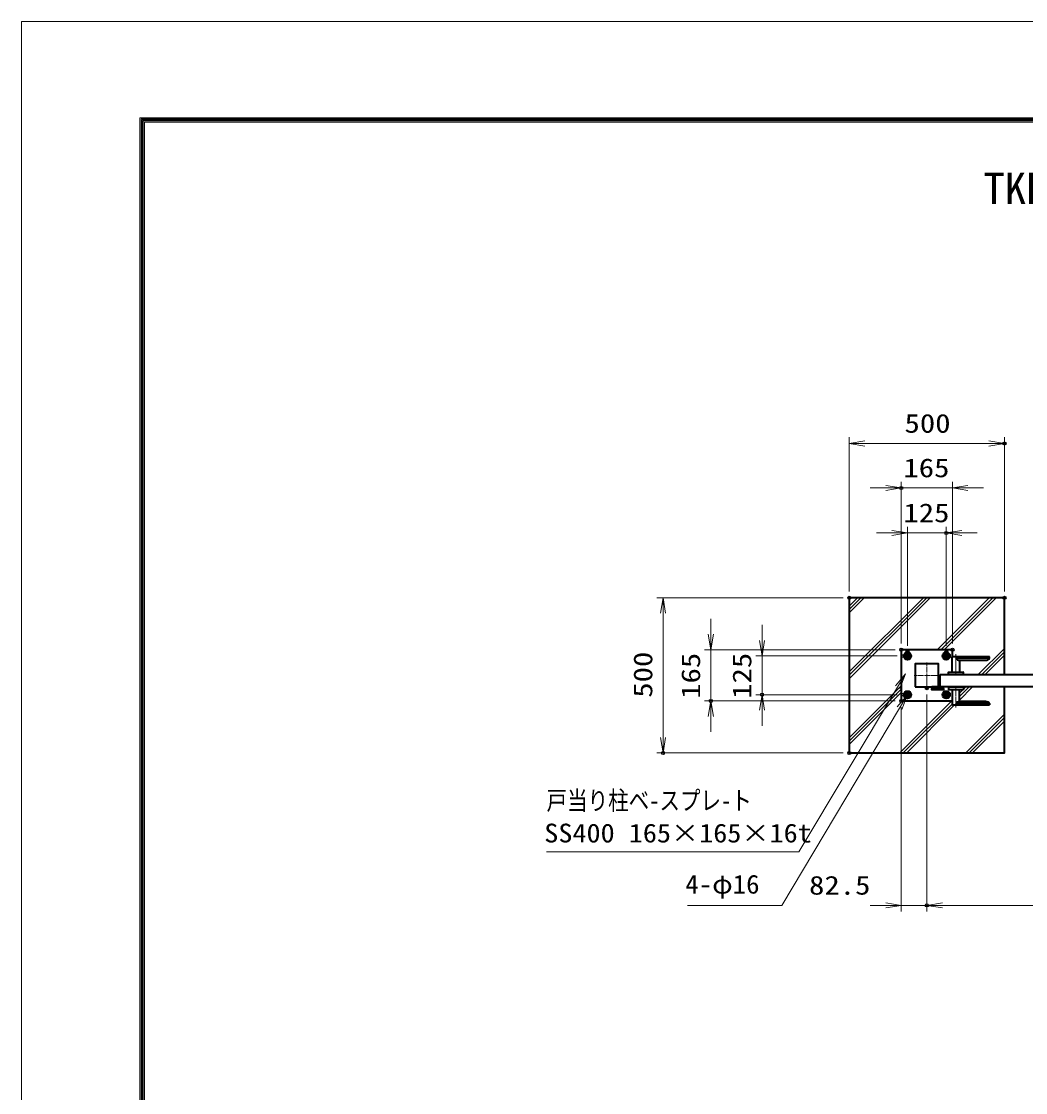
# Model space of a CAD drawing. Units: millimetres at full size. Extents: x -5940 to 5940, y -4200 to 4200.
# Drawn here: x -5940 to -2706, y 748 to 4200 of the extents above; entities that cross this region are included whole.
import ezdxf
from ezdxf.enums import TextEntityAlignment as Align

# ---------------------------------------------------------------- set-up
doc = ezdxf.new("R2010")
doc.units = ezdxf.units.MM
doc.header["$LTSCALE"] = 20
doc.header["$PDMODE"] = 32
doc.header["$PDSIZE"] = 10
for name, pattern in [('DASHED', [7.5, 6, -1.5]), ('USER1', [18, 12, -1.5, 3, -1.5]), ('USER2', [9, 6, -0.75, 1.5, -0.75])]:
    doc.linetypes.add(name, pattern=pattern)
for name, color, linetype, lineweight in [('0-0_D-TTL', 7, 'Continuous', 18), ('0-1_軸線', 200, 'USER1', 15), ('0-2_隠れ線', 140, 'DASHED', 18), ('0-3_外形線', 7, 'Continuous', 35), ('0-4_寸法線', 4, 'Continuous', 18), ('0-5_0', 7, 'Continuous', 18), ('0-8_細線', 2, 'Continuous', 35), ('1-0_ハッチング', 253, 'Continuous', 13)]:
    doc.layers.add(name, color=color, linetype=linetype, lineweight=lineweight)
doc.layers.add('0-6_Defpoints', color=7, linetype='Continuous')
doc.layers.add('0-7_文字', color=254, linetype='Continuous')
doc.styles.add('ＭＳ ゴシック', font='')
doc.styles.get('ＭＳ ゴシック').set_extended_font_data('MS Gothic')

# ---------------------------------------------------------------- blocks, each defined once
blk = doc.blocks.new('_Open')
at = {"layer": '0-5_0'}
blk.add_line((-20, 3.333), (0, 0), dxfattribs=at)
blk.add_lwpolyline([(-20, -3.333), (0, 0), (-20, 0)], dxfattribs=at)
blk = doc.blocks.new('U15')
at = {"layer": '0-1_軸線', "linetype": 'USER2'}
for p, q in [((-1250, 1478.6), (-1250, 1021.4)), ((-1478.6, 1250), (-1021.4, 1250))]:
    blk.add_line(p, q, dxfattribs=at)
at = {"layer": '0-3_外形線'}
blk.add_lwpolyline([(-1430, 1146.1), (-1250, 1042.2), (-1070, 1146.1), (-1070, 1353.9), (-1250, 1457.8), (-1430, 1353.9)], close=True, dxfattribs=at)
for radius in [180, 101.1]:
    blk.add_circle((-1250, 1250), radius, dxfattribs=at)
at = {"layer": '0-8_細線', "color": 4, "lineweight": 25}
blk.add_arc((-1250, 1250), 120, 260, 170, dxfattribs=at)
blk = doc.blocks.new('U16')
at = {"layer": '0-1_軸線', "linetype": 'USER2'}
for p, q in [((-1250, 1514), (-1250, 986)), ((-1514, 1250), (-986, 1250))]:
    blk.add_line(p, q, dxfattribs=at)
at = {"layer": '0-3_外形線'}
for radius in [240, 140]:
    blk.add_circle((-1250, 1250), radius, dxfattribs=at)
blk = doc.blocks.new('U17')
at = {"layer": '0-1_軸線', "linetype": 'USER2'}
for p, q in [((-1478.6, -1250), (-1021.4, -1250)), ((-1250, -1478.6), (-1250, -1021.4))]:
    blk.add_line(p, q, dxfattribs=at)
at = {"layer": '0-3_外形線'}
blk.add_lwpolyline([(-1430, -1146.1), (-1250, -1042.2), (-1070, -1146.1), (-1070, -1353.9), (-1250, -1457.8), (-1430, -1353.9)], close=True, dxfattribs=at)
for radius in [180, 101.1]:
    blk.add_circle((-1250, -1250), radius, dxfattribs=at)
at = {"layer": '0-8_細線', "color": 4, "lineweight": 25}
blk.add_arc((-1250, -1250), 120, 190, 100, dxfattribs=at)
blk = doc.blocks.new('U18')
at = {"layer": '0-1_軸線', "linetype": 'USER2'}
for p, q in [((-1514, -1250), (-986, -1250)), ((-1250, -1514), (-1250, -986))]:
    blk.add_line(p, q, dxfattribs=at)
at = {"layer": '0-3_外形線'}
for radius in [240, 140]:
    blk.add_circle((-1250, -1250), radius, dxfattribs=at)
blk = doc.blocks.new('U19')
at = {"layer": '0-1_軸線', "linetype": 'USER2'}
for p, q in [((1250, 1478.6), (1250, 1021.4)), ((1478.6, 1250), (1021.4, 1250))]:
    blk.add_line(p, q, dxfattribs=at)
at = {"layer": '0-3_外形線'}
blk.add_lwpolyline([(1430, 1146.1), (1250, 1042.2), (1070, 1146.1), (1070, 1353.9), (1250, 1457.8), (1430, 1353.9)], close=True, dxfattribs=at)
for radius in [180, 101.1]:
    blk.add_circle((1250, 1250), radius, dxfattribs=at)
at = {"layer": '0-8_細線', "color": 4, "lineweight": 25}
blk.add_arc((1250, 1250), 120, 10, 280, dxfattribs=at)
blk = doc.blocks.new('U20')
at = {"layer": '0-1_軸線', "linetype": 'USER2'}
for p, q in [((1250, 1514), (1250, 986)), ((1514, 1250), (986, 1250))]:
    blk.add_line(p, q, dxfattribs=at)
at = {"layer": '0-3_外形線'}
for radius in [240, 140]:
    blk.add_circle((1250, 1250), radius, dxfattribs=at)
blk = doc.blocks.new('U21')
at = {"layer": '0-1_軸線', "linetype": 'USER2'}
for p, q in [((1478.6, -1250), (1021.4, -1250)), ((1250, -1478.6), (1250, -1021.4))]:
    blk.add_line(p, q, dxfattribs=at)
at = {"layer": '0-3_外形線'}
blk.add_lwpolyline([(1430, -1146.1), (1250, -1042.2), (1070, -1146.1), (1070, -1353.9), (1250, -1457.8), (1430, -1353.9)], close=True, dxfattribs=at)
for radius in [180, 101.1]:
    blk.add_circle((1250, -1250), radius, dxfattribs=at)
at = {"layer": '0-8_細線', "color": 4, "lineweight": 25}
blk.add_arc((1250, -1250), 120, 80, 350, dxfattribs=at)
blk = doc.blocks.new('U22')
at = {"layer": '0-1_軸線', "linetype": 'USER2'}
for p, q in [((1514, -1250), (986, -1250)), ((1250, -1514), (1250, -986))]:
    blk.add_line(p, q, dxfattribs=at)
at = {"layer": '0-3_外形線'}
for radius in [240, 140]:
    blk.add_circle((1250, -1250), radius, dxfattribs=at)
blk = doc.blocks.new('adggdgag')
at = {"layer": '0-1_軸線'}
for p, q in [((0, 825), (0, -825)), ((825, 0), (-825, 0))]:
    blk.add_line(p, q, dxfattribs=at)
at = {"layer": '0-2_隠れ線'}
for centre in [(-1250, 1250), (1250, 1250), (-1250, -1250), (1250, -1250)]:
    blk.add_circle(centre, 160, dxfattribs=at)
at = {"layer": '0-3_外形線'}
blk.add_lwpolyline([(1650, 1210), (1650, 1650), (-1650, 1650), (-1650, -1650), (1630, -1650)], dxfattribs=at)
for points in [[(-750, -750), (750, -750), (750, 750), (-750, 750)], [(310, -840), (690, -840), (690, -750), (310, -750)], [(310, -840), (1070, -840), (1070, -930), (310, -930)]]:
    blk.add_lwpolyline(points, close=True, dxfattribs=at)
at = {"layer": '0-8_細線'}
blk.add_lwpolyline([(770, -840), (1070, -840), (1070, -780), (770, -780)], close=True, dxfattribs=at)
at = {"layer": '0-3_外形線'}
for name in ['U16', 'U15', 'U20', 'U19', 'U18', 'U17', 'U22', 'U21']:
    blk.add_blockref(name, (0, 0), dxfattribs=at)
blk = doc.blocks.new('fffafafa')
at = {"layer": '0-1_軸線'}
blk.add_line((0, -160), (0, 1155.1), dxfattribs=at)
at = {"layer": '0-3_外形線'}
for p, q in [((-240, 0), (-240, 980)), ((-220, 1000), (2140, 1000)), ((2160, 900), (0, 900)), ((240, 760), (1917.5, 760)), ((240, 760), (240, 0)), ((2160, 900), (2160, 980)), ((-474, 0), (474, 0)), ((-480, -160), (-480, -6)), ((-480, -160), (480, -160)), ((480, -160), (480, -6))]:
    blk.add_line(p, q, dxfattribs=at)
for centre, radius, start, end in [((-220, 980), 20, 90, 180), ((242.5, 1040), 280, 209.99736, 269.48969), ((1917.5, 1040), 280, 270, 330.00262), ((2140, 980), 20, 0, 90), ((-474, -6), 6, 90, 180), ((474, -6), 6, 0, 90)]:
    blk.add_arc(centre, radius, start, end, dxfattribs=at)
blk = doc.blocks.new('S34')
at = {"layer": '0-4_寸法線'}
for points in [[(-15383861.9, 55022212.9), (-15367604.9, 55022212.9), (-15361242.9, 55032834.9), (-15360729, 55033692.8)], [(-15361099.9, 55032749.3), (-15360729, 55033692.8), (-15361385.8, 55032920.6)]]:
    blk.add_lwpolyline(points, dxfattribs=at)
at = {"layer": '0-4_寸法線', "color": 254, "style": 'ＭＳ ゴシック'}
for s, width, p in [('戸当り柱ベ-スプレ-ト', 0.8, (-15383861.9, 55024552.2)), ('SS400 165×165×16t', 1.1, (-15384005.9, 55022452.2))]:
    blk.add_text(s, height=1212, dxfattribs=dict(at, width=width)).set_placement(p, align=Align.BOTTOM_LEFT)
blk = doc.blocks.new('S40')
at = {"layer": '0-4_寸法線'}
for points in [[(-15374774.2, 55018758.4), (-15368704.6, 55018758.4), (-15361122.6, 55031477.5), (-15360610.5, 55032336.5)], [(-15360979.4, 55031392.2), (-15360610.5, 55032336.5), (-15361265.7, 55031562.9)]]:
    blk.add_lwpolyline(points, dxfattribs=at)
at = {"layer": '0-4_寸法線', "color": 254, "style": 'ＭＳ ゴシック', "width": 1.05}
blk.add_text('4-φ16', height=1212, dxfattribs=at).set_placement((-15374918.2, 55019155.2), align=Align.BOTTOM_LEFT)

msp = doc.modelspace()

# ---------------------------------------------------------------- linework, layer by layer
at = {"layer": '0-0_D-TTL'}
for points in [[(-5940, -4200), (5940, -4200), (5940, 4200), (-5940, 4200)], [(-5558.14, 3889.71), (5558.14, 3889.71), (5558.14, -3888.86), (-5558.14, -3888.86)], [(-5554.61, 3886.18), (5554.61, 3886.18), (5554.61, -3885.32), (-5554.61, -3885.32)], [(-5551.07, 3882.64), (5551.07, 3882.64), (5551.07, -3881.79), (-5551.07, -3881.79)], [(-5547.54, 3879.11), (5547.54, 3879.11), (5547.54, -3878.25), (-5547.54, -3878.25)], [(-5544, 3875.57), (5544, 3875.57), (5544, -3874.71), (-5544, -3874.71)]]:
    msp.add_lwpolyline(points, close=True, dxfattribs=at)
at = {"layer": '0-3_外形線'}
msp.add_lwpolyline([(-2773.52, 2095.04), (-2773.52, 2342.54), (-3273.52, 2342.54), (-3273.52, 1842.54), (-2773.52, 1842.54), (-2773.52, 2055.04)], dxfattribs=at)
msp.add_lwpolyline([(-2981.02, 2095.04), (-961.02, 2095.04), (-961.02, 2055.04), (-2981.02, 2055.04)], close=True, dxfattribs=at)
at = {"layer": '0-4_寸法線'}
for p, q in [((-3273.52, 2362.54), (-3273.52, 2859.93)), ((-3273.52, 2839.93), (-2773.52, 2839.93)), ((-2773.52, 2362.54), (-2773.52, 2859.93)), ((-3156.02, 2696.52), (-3206.02, 2696.52)), ((-3106.02, 2195.04), (-3106.02, 2716.52)), ((-2941.02, 2696.52), (-3106.02, 2696.52)), ((-2941.02, 2195.04), (-2941.02, 2716.52)), ((-2891.02, 2696.52), (-2841.02, 2696.52)), ((-3086.02, 2188.24), (-3086.02, 2571.52)), ((-2961.02, 2188.24), (-2961.02, 2571.52)), ((-3136.02, 2551.52), (-3186.02, 2551.52)), ((-3086.02, 2551.52), (-2961.02, 2551.52)), ((-2911.02, 2551.52), (-2861.02, 2551.52)), ((-3293.52, 2342.54), (-3893.42, 2342.54)), ((-3873.42, 2342.54), (-3873.42, 1842.54)), ((-3719.38, 2225.04), (-3719.38, 2275.04)), ((-3554.38, 2205.04), (-3554.38, 2255.04)), ((-3126.02, 2175.04), (-3739.38, 2175.04)), ((-3719.38, 2175.04), (-3719.38, 2010.04)), ((-3119.22, 2155.04), (-3574.38, 2155.04)), ((-3554.38, 2155.04), (-3554.38, 2030.04)), ((-3126.02, 2010.04), (-3739.38, 2010.04)), ((-3119.22, 2030.04), (-3574.38, 2030.04)), ((-3023.52, 2031.29), (-3023.52, 1331.36)), ((-3023.52, 2031.29), (-3023.52, 1331.36)), ((-3554.38, 1980.04), (-3554.38, 1930.04)), ((-3106.02, 1990.04), (-3106.02, 1331.36)), ((-3719.38, 1960.04), (-3719.38, 1910.04)), ((-3293.52, 1842.54), (-3893.42, 1842.54)), ((-3156.02, 1351.36), (-3206.02, 1351.36)), ((-3106.02, 1351.36), (-3023.52, 1351.36)), ((-3023.52, 1351.36), (-1023.52, 1351.36)), ((-2973.52, 1351.36), (-2923.52, 1351.36))]:
    msp.add_line(p, q, dxfattribs=at)
at = {"layer": '0-6_Defpoints'}
for p in [(-2773.52, 2839.93), (-3106.02, 2696.52), (-2961.02, 2551.52), (-3273.52, 2342.54), (-3273.52, 2342.54), (-2773.52, 2342.54), (-3106.02, 2175.04), (-3106.02, 2175.04), (-2941.02, 2175.04), (-3099.22, 2155.04), (-3086.02, 2168.24), (-2961.02, 2168.24), (-3023.52, 2051.29), (-3719.38, 2010.04), (-3554.38, 2030.04), (-3106.02, 2010.04), (-3106.02, 2010.04), (-3099.22, 2030.04), (-3873.42, 1842.54), (-3273.52, 1842.54), (-3023.52, 1351.36)]:
    msp.add_point(p, dxfattribs=at)
at = {"layer": '1-0_ハッチング'}
for p, q in [((-3273.52, 2315.7), (-3246.69, 2342.54)), ((-3273.52, 2103.57), (-3034.56, 2342.54)), ((-3273.52, 2304.83), (-3235.81, 2342.54)), ((-3273.52, 2092.7), (-3023.68, 2342.54)), ((-3273.52, 2293.95), (-3224.94, 2342.54)), ((-3273.52, 2081.82), (-3012.81, 2342.54)), ((-2989.93, 2175.04), (-2822.43, 2342.54)), ((-2979.05, 2175.04), (-2811.55, 2342.54)), ((-2968.18, 2175.04), (-2800.68, 2342.54)), ((-2857.79, 2095.04), (-2773.52, 2179.31)), ((-2846.92, 2095.04), (-2773.52, 2168.43)), ((-2836.04, 2095.04), (-2773.52, 2157.56)), ((-3273.52, 1891.44), (-3106.02, 2058.94)), ((-3273.52, 1880.56), (-3106.02, 2048.06)), ((-3273.52, 1869.69), (-3106.02, 2037.19)), ((-2918.02, 2034.81), (-2897.79, 2055.04)), ((-2918.02, 2023.93), (-2886.92, 2055.04)), ((-2918.02, 2013.06), (-2876.04, 2055.04)), ((-3110.29, 1842.54), (-2942.79, 2010.04)), ((-3099.42, 1842.54), (-2942.02, 1999.93)), ((-3088.54, 1842.54), (-2934.04, 1997.04)), ((-2898.16, 1842.54), (-2773.52, 1967.18)), ((-2887.29, 1842.54), (-2773.52, 1956.3)), ((-2876.41, 1842.54), (-2773.52, 1945.43))]:
    msp.add_line(p, q, dxfattribs=at)

# ---------------------------------------------------------------- block references
at = {"layer": '0-3_外形線', "xscale": 0.05, "yscale": 0.05}
for name, p in [('adggdgag', (-3023.52, 2092.54)), ('fffafafa', (-2930.02, 2103.04))]:
    msp.add_blockref(name, p, dxfattribs=at)
at = {"layer": '0-3_外形線', "xscale": -0.05, "yscale": 0.05, "rotation": 180}
msp.add_blockref('fffafafa', (-2930.02, 2047.04), dxfattribs=at)
at = {"layer": '0-4_寸法線', "xscale": 2.5, "yscale": 2.5}
for p, rotation in [((-3273.52, 2839.93), 180), ((-2941.02, 2696.52), 180), ((-2961.02, 2551.52), 180), ((-3873.42, 2342.54), 90), ((-3719.38, 2175.04), 270), ((-3554.38, 2155.04), 270), ((-3719.38, 2010.04), 90), ((-3554.38, 2030.04), 90), ((-3873.42, 1842.54), 270), ((-3023.52, 1351.36), 180), ((-3023.52, 1351.36), 180)]:
    msp.add_blockref('_Open', p, dxfattribs=dict(at, rotation=rotation))
at = {"layer": '0-4_寸法線'}
for name, p, xscale, yscale in [('_Open', (-2773.52, 2839.93), 2.5, 2.5), ('_Open', (-3106.02, 2696.52), 2.5, 2.5), ('_Open', (-3086.02, 2551.52), 2.5, 2.5), ('S34', (764944.5, -2749586.79), 0.05, 0.05), ('S40', (764944.5, -2749586.79), 0.05, 0.05), ('_Open', (-3106.02, 1351.36), 2.5, 2.5)]:
    msp.add_blockref(name, p, dxfattribs=dict(at, xscale=xscale, yscale=yscale))

# ---------------------------------------------------------------- texts
at = {"layer": '0-4_寸法線', "color": 254, "style": 'ＭＳ ゴシック', "width": 1.2}
for s, p in [('500', (-3095.52, 2856.27)), ('165', (-3099.12, 2712.86)), ('125', (-3099.12, 2567.86)), ('82.5', (-3402.99, 1367.7))]:
    msp.add_text(s, height=60.56, dxfattribs=at).set_placement(p, align=Align.BOTTOM_LEFT)
for s, p in [('500', (-3889.76, 2020.54)), ('165', (-3735.73, 2016.94)), ('125', (-3570.73, 2016.94))]:
    msp.add_text(s, height=60.56, rotation=90, dxfattribs=at).set_placement(p, align=Align.BOTTOM_LEFT)
at = {"layer": '0-7_文字', "style": 'ＭＳ ゴシック'}
msp.add_text('TKK-SG（片開）H1200×W2000', height=101, dxfattribs=at).set_placement((-2841.32, 3581.12), align=Align.BOTTOM_LEFT)

doc.saveas('drawing.dxf')
